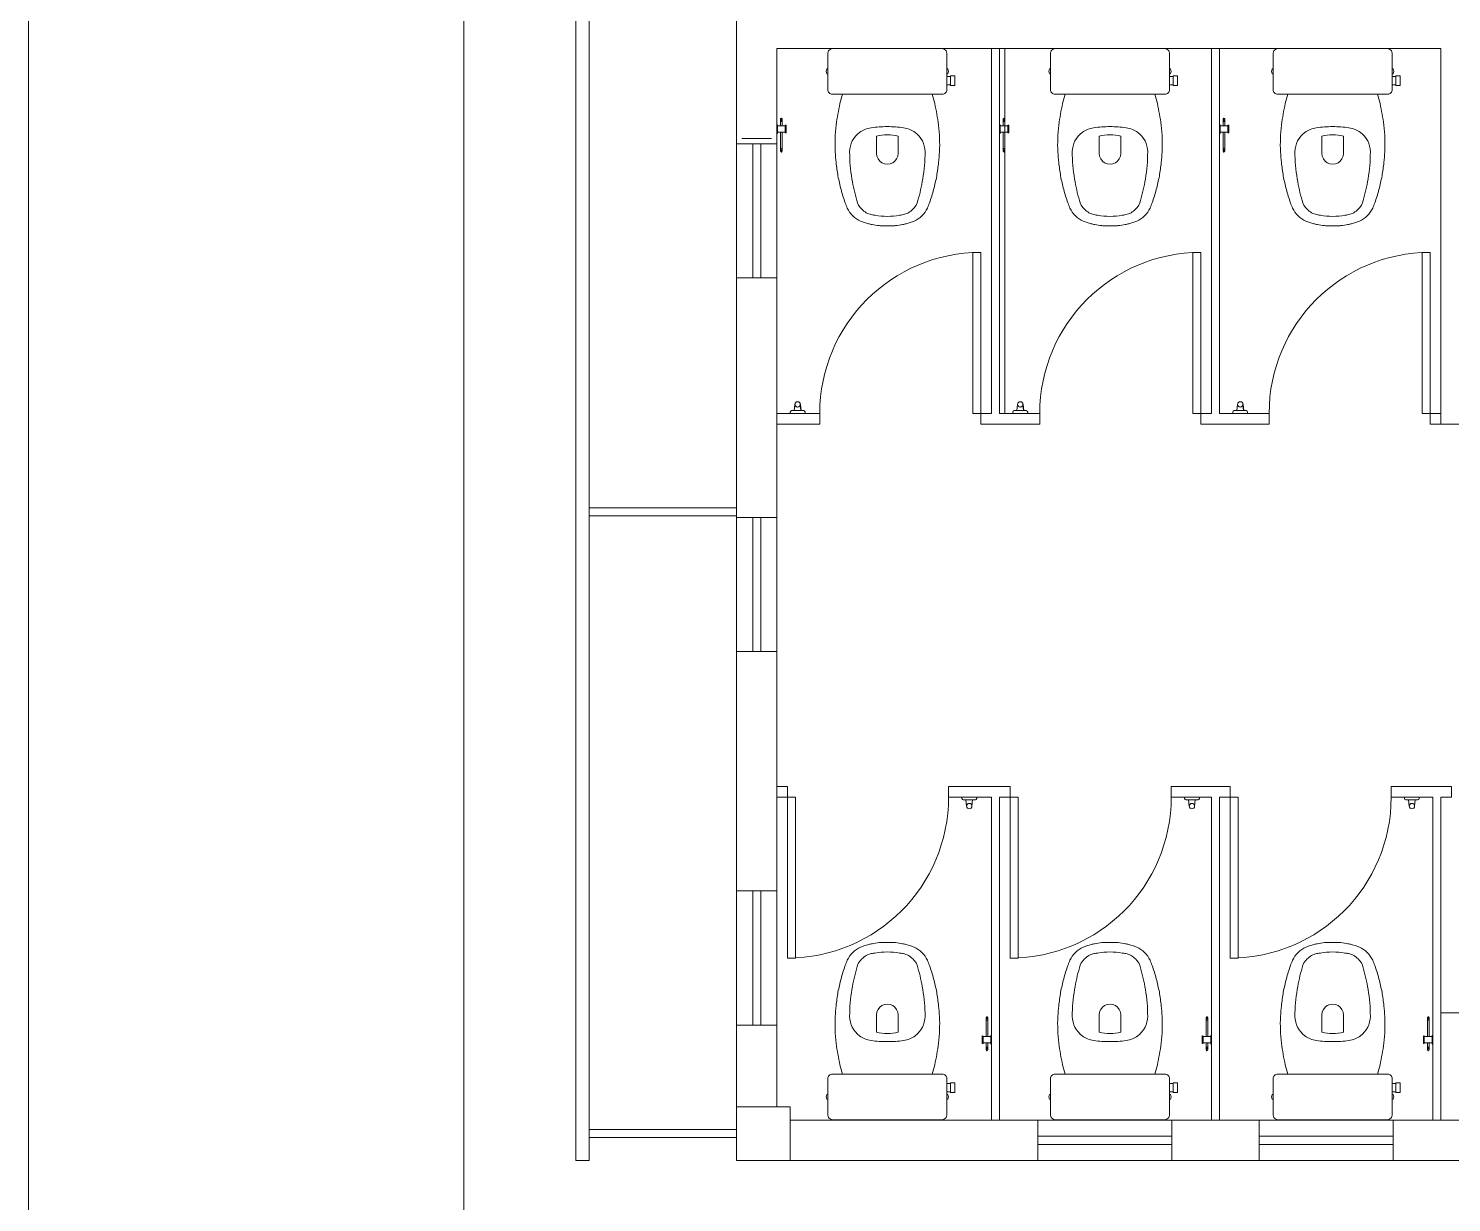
# Model space of a CAD drawing. Header units: millimetres. Extents: x 867 to 1330, y 209 to 507.
# Drawn here: x 1180.17 to 1185.48, y 437.62 to 441.99 of the extents above; entities that cross this region are included whole.
import ezdxf

# ---------------------------------------------------------------- set-up
doc = ezdxf.new("R2010")
doc.units = ezdxf.units.MM
doc.header["$LTSCALE"] = 5
doc.linetypes.add('HIDDEN2', pattern=[4.7625, 3.175, -1.5875])
doc.layers.add('I-ARQ', color=8, linetype='Continuous', lineweight=0)

msp = doc.modelspace()

# ---------------------------------------------------------------- linework, layer by layer
at = {"layer": 'I-ARQ'}
for p, q in [((1180.1709, 435.4297), (1180.1709, 459.2297)), ((1181.7941, 458.7175), (1181.7941, 435.9775)), ((1182.2107, 456.9225), (1182.2107, 437.7725)), ((1182.2107, 456.9225), (1182.2107, 437.7725)), ((1182.2107, 456.9225), (1182.2107, 437.7725)), ((1182.2607, 456.9225), (1182.2607, 437.7725)), ((1182.2607, 456.9225), (1182.2607, 437.7725)), ((1182.2607, 456.9225), (1182.2607, 437.7725)), ((1182.8107, 447.2475), (1182.8107, 437.9725)), ((1182.9607, 441.9181), (1182.9607, 437.9725)), ((1185.4357, 441.9181), (1182.9607, 441.9181)), ((1183.1505, 441.7649), (1183.1505, 441.8973)), ((1183.1713, 441.9181), (1183.5737, 441.9181)), ((1183.5945, 441.8973), (1183.5945, 441.7649)), ((1183.7607, 440.5581), (1183.7607, 441.9181)), ((1183.7907, 440.5581), (1183.7907, 441.9181)), ((1183.8107, 441.9181), (1183.8107, 440.5581)), ((1183.9805, 441.7649), (1183.9805, 441.8973)), ((1184.0013, 441.9181), (1184.4037, 441.9181)), ((1184.4245, 441.8973), (1184.4245, 441.7649)), ((1184.5807, 441.9181), (1184.5807, 440.5581)), ((1184.6107, 441.9181), (1184.6107, 440.5581)), ((1184.8105, 441.7649), (1184.8105, 441.8973)), ((1184.8313, 441.9181), (1185.2337, 441.9181)), ((1185.2545, 441.8973), (1185.2545, 441.7649)), ((1185.4357, 441.9181), (1185.4357, 440.5581)), ((1183.5775, 441.7481), (1183.1675, 441.7481)), ((1184.4075, 441.7481), (1183.9975, 441.7481)), ((1185.2375, 441.7481), (1184.8275, 441.7481)), ((1182.9627, 441.6032), (1182.9627, 441.6331)), ((1182.9921, 441.6297), (1182.9627, 441.6297)), ((1182.9744, 441.6559), (1182.9744, 441.6297)), ((1182.9744, 441.652), (1182.9804, 441.652)), ((1182.9744, 441.6499), (1182.9804, 441.6499)), ((1182.9744, 441.6459), (1182.9804, 441.6459)), ((1182.9804, 441.6559), (1182.9804, 441.6297)), ((1182.9921, 441.6052), (1182.9921, 441.6311)), ((1182.9957, 441.6052), (1182.9957, 441.6311)), ((1183.7927, 441.6032), (1183.7927, 441.6331)), ((1183.8221, 441.6297), (1183.7927, 441.6297)), ((1183.8044, 441.6559), (1183.8044, 441.6297)), ((1183.8044, 441.652), (1183.8104, 441.652)), ((1183.8044, 441.6499), (1183.8104, 441.6499)), ((1183.8044, 441.6459), (1183.8104, 441.6459)), ((1183.8104, 441.6559), (1183.8104, 441.6297)), ((1183.8221, 441.6052), (1183.8221, 441.6311)), ((1183.8257, 441.6052), (1183.8257, 441.6311)), ((1184.6127, 441.6032), (1184.6127, 441.6331)), ((1184.6421, 441.6297), (1184.6127, 441.6297)), ((1184.6244, 441.6559), (1184.6244, 441.6297)), ((1184.6244, 441.652), (1184.6304, 441.652)), ((1184.6244, 441.6499), (1184.6304, 441.6499)), ((1184.6244, 441.6459), (1184.6304, 441.6459)), ((1184.6304, 441.6559), (1184.6304, 441.6297)), ((1184.6421, 441.6052), (1184.6421, 441.6311)), ((1184.6457, 441.6052), (1184.6457, 441.6311)), ((1182.8307, 441.5831), (1182.9407, 441.5831)), ((1182.9921, 441.6066), (1182.9627, 441.6066)), ((1182.9744, 441.6066), (1182.9744, 441.5351)), ((1182.9804, 441.6066), (1182.9804, 441.5351)), ((1183.8221, 441.6066), (1183.7927, 441.6066)), ((1183.8044, 441.6066), (1183.8044, 441.5351)), ((1183.8104, 441.6066), (1183.8104, 441.5351)), ((1184.6421, 441.6066), (1184.6127, 441.6066)), ((1184.6244, 441.6066), (1184.6244, 441.5351)), ((1184.6304, 441.6066), (1184.6304, 441.5351)), ((1182.9744, 441.5451), (1182.9804, 441.5451)), ((1182.9744, 441.5401), (1182.9804, 441.5401)), ((1182.9744, 441.5368), (1182.9804, 441.5368)), ((1182.9745, 441.5343), (1182.9803, 441.5343)), ((1183.8044, 441.5451), (1183.8104, 441.5451)), ((1183.8044, 441.5401), (1183.8104, 441.5401)), ((1183.8044, 441.5368), (1183.8104, 441.5368)), ((1183.8045, 441.5343), (1183.8103, 441.5343)), ((1184.6244, 441.5451), (1184.6304, 441.5451)), ((1184.6244, 441.5401), (1184.6304, 441.5401)), ((1184.6244, 441.5368), (1184.6304, 441.5368)), ((1184.6245, 441.5343), (1184.6303, 441.5343)), ((1183.6907, 441.1581), (1183.6907, 440.5581)), ((1183.7207, 440.5581), (1183.7207, 441.1581)), ((1184.5107, 441.1581), (1184.5107, 440.5581)), ((1184.5407, 440.5581), (1184.5407, 441.1581)), ((1185.3657, 441.1581), (1185.3657, 440.5581)), ((1185.3957, 440.5581), (1185.3957, 441.1581)), ((1183.0107, 440.5581), (1183.0107, 440.5631)), ((1183.0107, 440.5581), (1183.0107, 440.5631)), ((1183.0606, 440.5681), (1183.0157, 440.5681)), ((1183.0157, 440.5681), (1183.0606, 440.5681)), ((1183.0255, 440.5681), (1183.028, 440.5916)), ((1183.0258, 440.5681), (1183.0283, 440.5916)), ((1183.0505, 440.5681), (1183.048, 440.5916)), ((1183.0509, 440.5681), (1183.0483, 440.5916)), ((1183.0656, 440.5581), (1183.0656, 440.5631)), ((1183.0656, 440.5581), (1183.0656, 440.5631)), ((1183.8407, 440.5581), (1183.8407, 440.5631)), ((1183.8407, 440.5581), (1183.8407, 440.5631)), ((1183.8906, 440.5681), (1183.8457, 440.5681)), ((1183.8457, 440.5681), (1183.8906, 440.5681)), ((1183.8555, 440.5681), (1183.858, 440.5916)), ((1183.8558, 440.5681), (1183.8583, 440.5916)), ((1183.8805, 440.5681), (1183.878, 440.5916)), ((1183.8809, 440.5681), (1183.8783, 440.5916)), ((1183.8956, 440.5581), (1183.8956, 440.5631)), ((1183.8956, 440.5581), (1183.8956, 440.5631)), ((1184.6607, 440.5581), (1184.6607, 440.5631)), ((1184.6607, 440.5581), (1184.6607, 440.5631)), ((1184.7106, 440.5681), (1184.6657, 440.5681)), ((1184.6657, 440.5681), (1184.7106, 440.5681)), ((1184.6755, 440.5681), (1184.678, 440.5916)), ((1184.6758, 440.5681), (1184.6783, 440.5916)), ((1184.7005, 440.5681), (1184.698, 440.5916)), ((1184.7009, 440.5681), (1184.6983, 440.5916)), ((1184.7156, 440.5581), (1184.7156, 440.5631)), ((1184.7156, 440.5581), (1184.7156, 440.5631)), ((1185.4357, 440.5681), (1185.4357, 440.5581)), ((1183.1207, 440.5581), (1182.9607, 440.5581)), ((1182.9607, 440.5181), (1183.1207, 440.5181)), ((1183.0656, 440.5581), (1183.0107, 440.5581)), ((1183.0107, 440.5581), (1183.0656, 440.5581)), ((1183.1207, 440.5581), (1183.1207, 440.5181)), ((1183.6907, 440.5581), (1183.7207, 440.5581)), ((1183.7207, 440.5581), (1183.7207, 440.5181)), ((1183.7207, 440.5581), (1183.7607, 440.5581)), ((1183.7207, 440.5181), (1183.7607, 440.5181)), ((1183.7607, 440.5181), (1183.7907, 440.5181)), ((1183.7807, 440.5181), (1183.9407, 440.5181)), ((1183.9407, 440.5581), (1183.7907, 440.5581)), ((1183.8956, 440.5581), (1183.8407, 440.5581)), ((1183.8407, 440.5581), (1183.8956, 440.5581)), ((1183.9407, 440.5581), (1183.9407, 440.5181)), ((1184.5107, 440.5581), (1184.5407, 440.5581)), ((1184.5407, 440.5581), (1184.5407, 440.5181)), ((1184.5407, 440.5581), (1184.5807, 440.5581)), ((1184.5407, 440.5181), (1184.5807, 440.5181)), ((1184.5807, 440.5181), (1184.6107, 440.5181)), ((1184.5807, 440.5181), (1184.6107, 440.5181)), ((1184.6057, 440.5181), (1184.7957, 440.5181)), ((1184.7957, 440.5581), (1184.6107, 440.5581)), ((1184.7156, 440.5581), (1184.6607, 440.5581)), ((1184.6607, 440.5581), (1184.7156, 440.5581)), ((1184.7957, 440.5581), (1184.7957, 440.5181)), ((1185.3657, 440.5581), (1185.3957, 440.5581)), ((1185.3957, 440.5581), (1185.3957, 440.5181)), ((1185.3957, 440.5581), (1185.4357, 440.5581)), ((1185.3957, 440.5181), (1185.4057, 440.5181)), ((1185.4057, 440.5181), (1185.4357, 440.5181)), ((1185.4057, 440.5181), (1185.4357, 440.5181)), ((1185.4307, 440.5181), (1185.4357, 440.5181)), ((1185.431, 440.5181), (1185.461, 440.5181)), ((1185.4357, 440.5581), (1185.4357, 440.5581)), ((1185.4357, 440.5581), (1185.4357, 440.5181)), ((1189.1307, 440.5181), (1185.4357, 440.5181)), ((1182.8107, 440.2063), (1182.2607, 440.2063)), ((1182.8107, 440.2063), (1182.2607, 440.2063)), ((1182.8107, 440.2063), (1182.2607, 440.2063)), ((1182.8107, 440.1763), (1182.2607, 440.1763)), ((1182.8107, 440.1763), (1182.2607, 440.1763)), ((1182.8107, 440.1763), (1182.2607, 440.1763)), ((1183.0007, 439.1671), (1182.9607, 439.1671)), ((1183.0007, 439.1271), (1183.0007, 439.1671)), ((1183.8307, 439.1671), (1183.6007, 439.1671)), ((1183.6007, 439.1271), (1183.6007, 439.1671)), ((1183.7907, 439.1671), (1183.7607, 439.1671)), ((1183.8307, 439.1271), (1183.8307, 439.1671)), ((1184.6507, 439.1671), (1184.4307, 439.1671)), ((1184.4307, 439.1271), (1184.4307, 439.1671)), ((1184.6507, 439.1271), (1184.6507, 439.1671)), ((1185.4107, 439.1671), (1185.2507, 439.1671)), ((1185.2507, 439.1271), (1185.2507, 439.1671)), ((1185.4757, 439.1671), (1185.2557, 439.1671)), ((1185.4757, 439.1271), (1185.4757, 439.1671)), ((1183.0007, 439.1271), (1182.9607, 439.1271)), ((1183.0007, 439.1271), (1183.0007, 438.5271)), ((1183.0307, 438.5271), (1183.0307, 439.1271)), ((1183.6007, 439.1271), (1183.7607, 439.1271)), ((1183.6507, 439.1271), (1183.6507, 439.1221)), ((1183.7056, 439.1271), (1183.6507, 439.1271)), ((1183.7006, 439.1171), (1183.6557, 439.1171)), ((1183.6655, 439.1171), (1183.668, 439.0936)), ((1183.6905, 439.1171), (1183.688, 439.0936)), ((1183.7056, 439.1271), (1183.7056, 439.1221)), ((1183.7607, 439.1271), (1183.7607, 437.9244)), ((1183.7907, 439.1271), (1183.7907, 437.9225)), ((1183.8307, 439.1271), (1183.7907, 439.1271)), ((1183.8607, 439.1271), (1183.8307, 439.1271)), ((1183.8307, 439.1271), (1183.8307, 438.5271)), ((1183.8607, 438.5271), (1183.8607, 439.1271)), ((1184.4307, 439.1271), (1184.5807, 439.1271)), ((1184.4807, 439.1271), (1184.4807, 439.1221)), ((1184.5356, 439.1271), (1184.4807, 439.1271)), ((1184.5306, 439.1171), (1184.4857, 439.1171)), ((1184.4955, 439.1171), (1184.498, 439.0936)), ((1184.5205, 439.1171), (1184.518, 439.0936)), ((1184.5356, 439.1271), (1184.5356, 439.1221)), ((1184.5807, 437.9225), (1184.5807, 439.1271)), ((1184.6107, 437.9225), (1184.6107, 439.1271)), ((1184.6507, 439.1271), (1184.6107, 439.1271)), ((1184.6807, 439.1271), (1184.6507, 439.1271)), ((1184.6507, 439.1271), (1184.6507, 438.5271)), ((1184.6807, 438.5271), (1184.6807, 439.1271)), ((1185.2507, 439.1271), (1185.4057, 439.1271)), ((1185.3007, 439.1271), (1185.3007, 439.1221)), ((1185.3556, 439.1271), (1185.3007, 439.1271)), ((1185.3506, 439.1171), (1185.3057, 439.1171)), ((1185.3155, 439.1171), (1185.318, 439.0936)), ((1185.3405, 439.1171), (1185.338, 439.0936)), ((1185.3556, 439.1271), (1185.3556, 439.1221)), ((1185.4057, 437.9225), (1185.4057, 439.1271)), ((1185.4357, 437.9225), (1185.4357, 439.1271)), ((1185.4757, 439.1271), (1185.4357, 439.1271)), ((1183.8307, 438.5271), (1183.8607, 438.5271)), ((1184.6507, 438.5271), (1184.6807, 438.5271)), ((1183.7409, 438.2341), (1183.7409, 438.3055)), ((1183.7469, 438.3039), (1183.7409, 438.3039)), ((1183.7469, 438.3006), (1183.7409, 438.3006)), ((1183.7469, 438.2955), (1183.7409, 438.2955)), ((1183.7468, 438.3064), (1183.741, 438.3064)), ((1183.7469, 438.2341), (1183.7469, 438.3055)), ((1184.5609, 438.2341), (1184.5609, 438.3055)), ((1184.5669, 438.3039), (1184.5609, 438.3039)), ((1184.5669, 438.3006), (1184.5609, 438.3006)), ((1184.5669, 438.2955), (1184.5609, 438.2955)), ((1184.5668, 438.3064), (1184.561, 438.3064)), ((1184.5669, 438.2341), (1184.5669, 438.3055)), ((1185.3859, 438.2341), (1185.3859, 438.3055)), ((1185.3919, 438.3039), (1185.3859, 438.3039)), ((1185.3919, 438.3006), (1185.3859, 438.3006)), ((1185.3919, 438.2955), (1185.3859, 438.2955)), ((1185.3918, 438.3064), (1185.386, 438.3064)), ((1185.3919, 438.2341), (1185.3919, 438.3055)), ((1183.7257, 438.2355), (1183.7257, 438.2096)), ((1183.7292, 438.2355), (1183.7292, 438.2096)), ((1183.7292, 438.2341), (1183.7586, 438.2341)), ((1183.7586, 438.2375), (1183.7586, 438.2076)), ((1184.5457, 438.2355), (1184.5457, 438.2096)), ((1184.5492, 438.2355), (1184.5492, 438.2096)), ((1184.5492, 438.2341), (1184.5786, 438.2341)), ((1184.5786, 438.2375), (1184.5786, 438.2076)), ((1185.3707, 438.2355), (1185.3707, 438.2096)), ((1185.3742, 438.2355), (1185.3742, 438.2096)), ((1185.3742, 438.2341), (1185.4036, 438.2341)), ((1185.4036, 438.2375), (1185.4036, 438.2076)), ((1183.7292, 438.211), (1183.7586, 438.211)), ((1183.7409, 438.1848), (1183.7409, 438.211)), ((1183.7469, 438.1948), (1183.7409, 438.1948)), ((1183.7469, 438.1908), (1183.7409, 438.1908)), ((1183.7469, 438.1887), (1183.7409, 438.1887)), ((1183.7469, 438.1848), (1183.7469, 438.211)), ((1184.5492, 438.211), (1184.5786, 438.211)), ((1184.5609, 438.1848), (1184.5609, 438.211)), ((1184.5669, 438.1948), (1184.5609, 438.1948)), ((1184.5669, 438.1908), (1184.5609, 438.1908)), ((1184.5669, 438.1887), (1184.5609, 438.1887)), ((1184.5669, 438.1848), (1184.5669, 438.211)), ((1185.3742, 438.211), (1185.4036, 438.211)), ((1185.3859, 438.1848), (1185.3859, 438.211)), ((1185.3919, 438.1948), (1185.3859, 438.1948)), ((1185.3919, 438.1908), (1185.3859, 438.1908)), ((1185.3919, 438.1887), (1185.3859, 438.1887)), ((1185.3919, 438.1848), (1185.3919, 438.211)), ((1183.1505, 438.0776), (1183.1505, 437.9452)), ((1183.5775, 438.0944), (1183.1675, 438.0944)), ((1183.5945, 437.9452), (1183.5945, 438.0776)), ((1183.9805, 438.0776), (1183.9805, 437.9452)), ((1184.4075, 438.0944), (1183.9975, 438.0944)), ((1184.4245, 437.9452), (1184.4245, 438.0776)), ((1184.8105, 438.0776), (1184.8105, 437.9452)), ((1185.2375, 438.0944), (1184.8275, 438.0944)), ((1185.2545, 437.9452), (1185.2545, 438.0776)), ((1182.8107, 437.7725), (1182.8107, 437.9725)), ((1182.8107, 437.9725), (1183.0107, 437.9725)), ((1182.8107, 437.7725), (1182.8107, 437.9725)), ((1182.8107, 437.9725), (1183.0107, 437.9725)), ((1182.8107, 437.7725), (1182.8107, 437.9725)), ((1182.8107, 437.9725), (1183.0107, 437.9725)), ((1183.0107, 437.9725), (1183.0107, 437.7725)), ((1183.0107, 437.9725), (1183.0107, 437.7725)), ((1183.0107, 437.9725), (1183.0107, 437.7725)), ((1188.9557, 437.9225), (1183.0107, 437.9225)), ((1183.1713, 437.9244), (1183.5737, 437.9244)), ((1184.0013, 437.9244), (1184.4037, 437.9244)), ((1184.8313, 437.9244), (1185.2337, 437.9244)), ((1182.8107, 437.8875), (1182.2607, 437.8875)), ((1182.8107, 437.8875), (1182.2607, 437.8875)), ((1182.8107, 437.8875), (1182.2607, 437.8875)), ((1182.8107, 437.8575), (1182.2607, 437.8575)), ((1182.8107, 437.8575), (1182.2607, 437.8575)), ((1182.8107, 437.8575), (1182.2607, 437.8575)), ((1182.2607, 437.7725), (1182.2107, 437.7725)), ((1182.2607, 437.7725), (1182.2107, 437.7725)), ((1182.2607, 437.7725), (1182.2107, 437.7725)), ((1182.2607, 437.7725), (1182.2107, 437.7725)), ((1183.0107, 437.7725), (1182.8107, 437.7725)), ((1183.0107, 437.7725), (1182.8107, 437.7725)), ((1183.0107, 437.7725), (1182.8107, 437.7725)), ((1188.9557, 437.7725), (1183.0107, 437.7725))]:
    msp.add_line(p, q, dxfattribs=at)
at = {"layer": 'I-ARQ', "linetype": 'ByBlock'}
for p, q in [((1183.6245, 441.8161), (1183.6085, 441.8161)), ((1183.6085, 441.7801), (1183.6085, 441.8161)), ((1183.6245, 441.8161), (1183.6245, 441.7801)), ((1184.4545, 441.8161), (1184.4385, 441.8161)), ((1184.4385, 441.7801), (1184.4385, 441.8161)), ((1184.4545, 441.8161), (1184.4545, 441.7801)), ((1185.2845, 441.8161), (1185.2685, 441.8161)), ((1185.2685, 441.7801), (1185.2685, 441.8161)), ((1185.2845, 441.8161), (1185.2845, 441.7801)), ((1183.6245, 441.7801), (1183.6085, 441.7801)), ((1184.4545, 441.7801), (1184.4385, 441.7801)), ((1185.2845, 441.7801), (1185.2685, 441.7801)), ((1183.6085, 438.0624), (1183.6085, 438.0264)), ((1183.6245, 438.0624), (1183.6085, 438.0624)), ((1183.6245, 438.0264), (1183.6085, 438.0264)), ((1183.6245, 438.0264), (1183.6245, 438.0624)), ((1184.4385, 438.0624), (1184.4385, 438.0264)), ((1184.4545, 438.0624), (1184.4385, 438.0624)), ((1184.4545, 438.0264), (1184.4385, 438.0264)), ((1184.4545, 438.0264), (1184.4545, 438.0624)), ((1185.2685, 438.0624), (1185.2685, 438.0264)), ((1185.2845, 438.0624), (1185.2685, 438.0624)), ((1185.2845, 438.0264), (1185.2685, 438.0264)), ((1185.2845, 438.0264), (1185.2845, 438.0624))]:
    msp.add_line(p, q, dxfattribs=at)
at = {"layer": 'I-ARQ', "linetype": 'HIDDEN2'}
for p, q in [((1182.8107, 441.5631), (1182.9607, 441.5631)), ((1182.8707, 441.0631), (1182.8707, 441.5631)), ((1182.9007, 441.5631), (1182.9007, 441.0631)), ((1182.9607, 441.0631), (1182.8107, 441.0631)), ((1182.8107, 440.1703), (1182.9607, 440.1703)), ((1182.8707, 439.6703), (1182.8707, 440.1703)), ((1182.9007, 440.1703), (1182.9007, 439.6703)), ((1182.9607, 439.6703), (1182.8107, 439.6703)), ((1183.0307, 439.1271), (1183.0007, 439.1271)), ((1182.8107, 438.7775), (1182.9607, 438.7775)), ((1182.8707, 438.2775), (1182.8707, 438.7775)), ((1182.9007, 438.7775), (1182.9007, 438.2775)), ((1183.0007, 438.5271), (1183.0307, 438.5271)), ((1183.0007, 438.5271), (1183.0307, 438.5271)), ((1183.0007, 438.5271), (1183.0307, 438.5271)), ((1187.0557, 438.3225), (1185.4357, 438.3225)), ((1182.9607, 438.2775), (1182.8107, 438.2775)), ((1183.9332, 437.7725), (1183.9332, 437.9225)), ((1184.4332, 437.9225), (1184.4332, 437.7725)), ((1184.7582, 437.7725), (1184.7582, 437.9225)), ((1185.2582, 437.9225), (1185.2582, 437.7725)), ((1183.9332, 437.8625), (1184.4332, 437.8625)), ((1184.7582, 437.8625), (1185.2582, 437.8625)), ((1184.4332, 437.8325), (1183.9332, 437.8325)), ((1185.2582, 437.8325), (1184.7582, 437.8325))]:
    msp.add_line(p, q, dxfattribs=at)
at = {"layer": 'I-ARQ', "linetype": 'ByBlock'}
for points in [[(1183.1505, 441.8421), (1183.1505, 441.8241), (1183.1476, 441.8241, -0.197763), (1183.1474, 441.8242, -0.161404), (1183.1445, 441.8332, -0.158802), (1183.1474, 441.842, -0.197763), (1183.1476, 441.8421)], [(1183.5974, 441.8421, -0.197763), (1183.5976, 441.842, -0.15883), (1183.6005, 441.8332, -0.161377), (1183.5976, 441.8242, -0.197763), (1183.5974, 441.8241), (1183.5945, 441.8241), (1183.5945, 441.8421)], [(1183.9805, 441.8421), (1183.9805, 441.8241), (1183.9776, 441.8241, -0.197763), (1183.9774, 441.8242, -0.161404), (1183.9745, 441.8332, -0.158802), (1183.9774, 441.842, -0.197763), (1183.9776, 441.8421)], [(1184.4274, 441.8421, -0.197763), (1184.4276, 441.842, -0.15883), (1184.4305, 441.8332, -0.161377), (1184.4276, 441.8242, -0.197763), (1184.4274, 441.8241), (1184.4245, 441.8241), (1184.4245, 441.8421)], [(1184.8105, 441.8421), (1184.8105, 441.8241), (1184.8076, 441.8241, -0.197763), (1184.8074, 441.8242, -0.161404), (1184.8045, 441.8332, -0.158802), (1184.8074, 441.842, -0.197763), (1184.8076, 441.8421)], [(1185.2574, 441.8421, -0.197763), (1185.2576, 441.842, -0.15883), (1185.2605, 441.8332, -0.161377), (1185.2576, 441.8242, -0.197763), (1185.2574, 441.8241), (1185.2545, 441.8241), (1185.2545, 441.8421)], [(1183.1505, 438.0004), (1183.1505, 438.0184), (1183.1476, 438.0184, 0.197763), (1183.1474, 438.0183, 0.161404), (1183.1445, 438.0093, 0.158802), (1183.1474, 438.0005, 0.197763), (1183.1476, 438.0004)], [(1183.5974, 438.0004, 0.197763), (1183.5976, 438.0005, 0.15883), (1183.6005, 438.0093, 0.161377), (1183.5976, 438.0183, 0.197763), (1183.5974, 438.0184), (1183.5945, 438.0184), (1183.5945, 438.0004)], [(1183.9805, 438.0004), (1183.9805, 438.0184), (1183.9776, 438.0184, 0.197763), (1183.9774, 438.0183, 0.161404), (1183.9745, 438.0093, 0.158802), (1183.9774, 438.0005, 0.197763), (1183.9776, 438.0004)], [(1184.4274, 438.0004, 0.197763), (1184.4276, 438.0005, 0.15883), (1184.4305, 438.0093, 0.161377), (1184.4276, 438.0183, 0.197763), (1184.4274, 438.0184), (1184.4245, 438.0184), (1184.4245, 438.0004)], [(1184.8105, 438.0004), (1184.8105, 438.0184), (1184.8076, 438.0184, 0.197763), (1184.8074, 438.0183, 0.161404), (1184.8045, 438.0093, 0.158802), (1184.8074, 438.0005, 0.197763), (1184.8076, 438.0004)], [(1185.2574, 438.0004, 0.197763), (1185.2576, 438.0005, 0.15883), (1185.2605, 438.0093, 0.161377), (1185.2576, 438.0183, 0.197763), (1185.2574, 438.0184), (1185.2545, 438.0184), (1185.2545, 438.0004)]]:
    msp.add_lwpolyline(points, format="xyb", close=True, dxfattribs=at)
for points in [[(1183.6085, 441.8136), (1183.6085, 441.7826), (1183.5945, 441.7826), (1183.5945, 441.8136)], [(1184.4385, 441.8136), (1184.4385, 441.7826), (1184.4245, 441.7826), (1184.4245, 441.8136)], [(1185.2685, 441.8136), (1185.2685, 441.7826), (1185.2545, 441.7826), (1185.2545, 441.8136)], [(1183.6085, 438.0289), (1183.6085, 438.0599), (1183.5945, 438.0599), (1183.5945, 438.0289)], [(1184.4385, 438.0289), (1184.4385, 438.0599), (1184.4245, 438.0599), (1184.4245, 438.0289)], [(1185.2685, 438.0289), (1185.2685, 438.0599), (1185.2545, 438.0599), (1185.2545, 438.0289)]]:
    msp.add_lwpolyline(points, close=True, dxfattribs=at)
at = {"layer": 'I-ARQ'}
for points in [[(1183.5395, 441.7481, 0.003882), (1183.549, 441.7131, -0.024258), (1183.563, 441.6331, -0.02486), (1183.567, 441.5831, -0.033324), (1183.5665, 441.5331, -0.02486), (1183.5635, 441.4931, -0.012268), (1183.5565, 441.4431, -0.015806), (1183.545, 441.3931, -0.026699), (1183.5295, 441.3431, -0.021919), (1183.522, 441.3231, -0.174675), (1183.4725, 441.2746, -0.045452), (1183.4425, 441.2651, -0.022856), (1183.4296, 441.262, -0.041289), (1183.4029, 441.258, -0.039166), (1183.3972, 441.2575, -0.012899), (1183.3953, 441.2576, -0.04333), (1183.3725, 441.2571, -0.04333), (1183.3497, 441.2576, -0.052091), (1183.3421, 441.258, -0.041289), (1183.3154, 441.262, -0.022856), (1183.3025, 441.2651, -0.045452), (1183.2725, 441.2746, -0.174675), (1183.223, 441.3231, -0.021919), (1183.2155, 441.3431, -0.026699), (1183.2, 441.3931, -0.015806), (1183.1885, 441.4431, -0.012268), (1183.1815, 441.4931, -0.02486), (1183.1785, 441.5331, -0.033324), (1183.178, 441.5831, -0.02486), (1183.182, 441.6331, -0.024258), (1183.196, 441.7131, 0.003882), (1183.2055, 441.7481)], [(1184.3695, 441.7481, 0.003882), (1184.379, 441.7131, -0.024258), (1184.393, 441.6331, -0.02486), (1184.397, 441.5831, -0.033324), (1184.3965, 441.5331, -0.02486), (1184.3935, 441.4931, -0.012268), (1184.3865, 441.4431, -0.015806), (1184.375, 441.3931, -0.026699), (1184.3595, 441.3431, -0.021919), (1184.352, 441.3231, -0.174675), (1184.3025, 441.2746, -0.045452), (1184.2725, 441.2651, -0.022856), (1184.2596, 441.262, -0.041289), (1184.2329, 441.258, -0.039166), (1184.2272, 441.2575, -0.012899), (1184.2253, 441.2576, -0.04333), (1184.2025, 441.2571, -0.04333), (1184.1797, 441.2576, -0.052091), (1184.1721, 441.258, -0.041289), (1184.1454, 441.262, -0.022856), (1184.1325, 441.2651, -0.045452), (1184.1025, 441.2746, -0.174675), (1184.053, 441.3231, -0.021919), (1184.0455, 441.3431, -0.026699), (1184.03, 441.3931, -0.015806), (1184.0185, 441.4431, -0.012268), (1184.0115, 441.4931, -0.02486), (1184.0085, 441.5331, -0.033324), (1184.008, 441.5831, -0.02486), (1184.012, 441.6331, -0.024258), (1184.026, 441.7131, 0.003882), (1184.0355, 441.7481)], [(1185.1995, 441.7481, 0.003882), (1185.209, 441.7131, -0.024258), (1185.223, 441.6331, -0.02486), (1185.227, 441.5831, -0.033324), (1185.2265, 441.5331, -0.02486), (1185.2235, 441.4931, -0.012268), (1185.2165, 441.4431, -0.015806), (1185.205, 441.3931, -0.026699), (1185.1895, 441.3431, -0.021919), (1185.182, 441.3231, -0.174675), (1185.1325, 441.2746, -0.045452), (1185.1025, 441.2651, -0.022856), (1185.0896, 441.262, -0.041289), (1185.0629, 441.258, -0.039166), (1185.0572, 441.2575, -0.012899), (1185.0553, 441.2576, -0.04333), (1185.0325, 441.2571, -0.04333), (1185.0097, 441.2576, -0.052091), (1185.0021, 441.258, -0.041289), (1184.9754, 441.262, -0.022856), (1184.9625, 441.2651, -0.045452), (1184.9325, 441.2746, -0.174675), (1184.883, 441.3231, -0.021919), (1184.8755, 441.3431, -0.026699), (1184.86, 441.3931, -0.015806), (1184.8485, 441.4431, -0.012268), (1184.8415, 441.4931, -0.02486), (1184.8385, 441.5331, -0.033324), (1184.838, 441.5831, -0.02486), (1184.842, 441.6331, -0.024258), (1184.856, 441.7131, 0.003882), (1184.8655, 441.7481)], [(1183.2689, 441.6055, 0.234638), (1183.232, 441.5332, 0.044666), (1183.2406, 441.4321, 0.031515), (1183.2587, 441.3517, 0.151063), (1183.2773, 441.3189, 0.148094), (1183.3137, 441.2989, 0.031073), (1183.3273, 441.2967, 0.035055), (1183.3725, 441.2926, 0.035055), (1183.4176, 441.2967, 0.031073), (1183.4313, 441.2989, 0.148094), (1183.4677, 441.3189, 0.151063), (1183.4863, 441.3517, 0.031515), (1183.5044, 441.4321, 0.044666), (1183.513, 441.5332, 0.234638), (1183.4761, 441.6055, 0.129345), (1183.4333, 441.6226, 0.041331), (1183.3725, 441.6271, 0.041331), (1183.3116, 441.6226, 0.129345)], [(1184.0989, 441.6055, 0.234638), (1184.062, 441.5332, 0.044666), (1184.0706, 441.4321, 0.031515), (1184.0887, 441.3517, 0.151063), (1184.1073, 441.3189, 0.148094), (1184.1437, 441.2989, 0.031073), (1184.1573, 441.2967, 0.035055), (1184.2025, 441.2926, 0.035055), (1184.2476, 441.2967, 0.031073), (1184.2613, 441.2989, 0.148094), (1184.2977, 441.3189, 0.151063), (1184.3163, 441.3517, 0.031515), (1184.3344, 441.4321, 0.044666), (1184.343, 441.5332, 0.234638), (1184.3061, 441.6055, 0.129345), (1184.2633, 441.6226, 0.041331), (1184.2025, 441.6271, 0.041331), (1184.1416, 441.6226, 0.129345)], [(1184.9289, 441.6055, 0.234638), (1184.892, 441.5332, 0.044666), (1184.9006, 441.4321, 0.031515), (1184.9187, 441.3517, 0.151063), (1184.9373, 441.3189, 0.148094), (1184.9737, 441.2989, 0.031073), (1184.9873, 441.2967, 0.035055), (1185.0325, 441.2926, 0.035055), (1185.0776, 441.2967, 0.031073), (1185.0913, 441.2989, 0.148094), (1185.1277, 441.3189, 0.151063), (1185.1463, 441.3517, 0.031515), (1185.1644, 441.4321, 0.044666), (1185.173, 441.5332, 0.234638), (1185.1361, 441.6055, 0.129345), (1185.0933, 441.6226, 0.041331), (1185.0325, 441.6271, 0.041331), (1184.9716, 441.6226, 0.129345)], [(1183.5395, 438.0944, -0.003882), (1183.549, 438.1294, 0.024258), (1183.563, 438.2094, 0.02486), (1183.567, 438.2594, 0.033324), (1183.5665, 438.3094, 0.02486), (1183.5635, 438.3494, 0.012268), (1183.5565, 438.3994, 0.015806), (1183.545, 438.4494, 0.026699), (1183.5295, 438.4994, 0.021919), (1183.522, 438.5194, 0.174675), (1183.4725, 438.5679, 0.045452), (1183.4425, 438.5774, 0.022856), (1183.4296, 438.5806, 0.041289), (1183.4029, 438.5846, 0.039166), (1183.3972, 438.585, 0.012899), (1183.3953, 438.585, 0.04333), (1183.3725, 438.5854, 0.04333), (1183.3497, 438.585, 0.052091), (1183.3421, 438.5846, 0.041289), (1183.3154, 438.5806, 0.022856), (1183.3025, 438.5774, 0.045452), (1183.2725, 438.5679, 0.174675), (1183.223, 438.5194, 0.021919), (1183.2155, 438.4994, 0.026699), (1183.2, 438.4494, 0.015806), (1183.1885, 438.3994, 0.012268), (1183.1815, 438.3494, 0.02486), (1183.1785, 438.3094, 0.033324), (1183.178, 438.2594, 0.02486), (1183.182, 438.2094, 0.024258), (1183.196, 438.1294, -0.003882), (1183.2055, 438.0944)], [(1183.2689, 438.2371, -0.234638), (1183.232, 438.3093, -0.044666), (1183.2406, 438.4104, -0.031515), (1183.2587, 438.4909, -0.151063), (1183.2773, 438.5237, -0.148094), (1183.3137, 438.5436, -0.031073), (1183.3273, 438.5458, -0.035055), (1183.3725, 438.5499, -0.035055), (1183.4176, 438.5458, -0.031073), (1183.4313, 438.5436, -0.148094), (1183.4677, 438.5237, -0.151063), (1183.4863, 438.4909, -0.031515), (1183.5044, 438.4104, -0.044666), (1183.513, 438.3093, -0.234638), (1183.4761, 438.2371, -0.129345), (1183.4333, 438.2199, -0.041331), (1183.3725, 438.2154, -0.041331), (1183.3116, 438.2199, -0.129345)], [(1184.3695, 438.0944, -0.003882), (1184.379, 438.1294, 0.024258), (1184.393, 438.2094, 0.02486), (1184.397, 438.2594, 0.033324), (1184.3965, 438.3094, 0.02486), (1184.3935, 438.3494, 0.012268), (1184.3865, 438.3994, 0.015806), (1184.375, 438.4494, 0.026699), (1184.3595, 438.4994, 0.021919), (1184.352, 438.5194, 0.174675), (1184.3025, 438.5679, 0.045452), (1184.2725, 438.5774, 0.022856), (1184.2596, 438.5806, 0.041289), (1184.2329, 438.5846, 0.039166), (1184.2272, 438.585, 0.012899), (1184.2253, 438.585, 0.04333), (1184.2025, 438.5854, 0.04333), (1184.1797, 438.585, 0.052091), (1184.1721, 438.5846, 0.041289), (1184.1454, 438.5806, 0.022856), (1184.1325, 438.5774, 0.045452), (1184.1025, 438.5679, 0.174675), (1184.053, 438.5194, 0.021919), (1184.0455, 438.4994, 0.026699), (1184.03, 438.4494, 0.015806), (1184.0185, 438.3994, 0.012268), (1184.0115, 438.3494, 0.02486), (1184.0085, 438.3094, 0.033324), (1184.008, 438.2594, 0.02486), (1184.012, 438.2094, 0.024258), (1184.026, 438.1294, -0.003882), (1184.0355, 438.0944)], [(1184.0989, 438.2371, -0.234638), (1184.062, 438.3093, -0.044666), (1184.0706, 438.4104, -0.031515), (1184.0887, 438.4909, -0.151063), (1184.1073, 438.5237, -0.148094), (1184.1437, 438.5436, -0.031073), (1184.1573, 438.5458, -0.035055), (1184.2025, 438.5499, -0.035055), (1184.2476, 438.5458, -0.031073), (1184.2613, 438.5436, -0.148094), (1184.2977, 438.5237, -0.151063), (1184.3163, 438.4909, -0.031515), (1184.3344, 438.4104, -0.044666), (1184.343, 438.3093, -0.234638), (1184.3061, 438.2371, -0.129345), (1184.2633, 438.2199, -0.041331), (1184.2025, 438.2154, -0.041331), (1184.1416, 438.2199, -0.129345)], [(1185.1995, 438.0944, -0.003882), (1185.209, 438.1294, 0.024258), (1185.223, 438.2094, 0.02486), (1185.227, 438.2594, 0.033324), (1185.2265, 438.3094, 0.02486), (1185.2235, 438.3494, 0.012268), (1185.2165, 438.3994, 0.015806), (1185.205, 438.4494, 0.026699), (1185.1895, 438.4994, 0.021919), (1185.182, 438.5194, 0.174675), (1185.1325, 438.5679, 0.045452), (1185.1025, 438.5774, 0.022856), (1185.0896, 438.5806, 0.041289), (1185.0629, 438.5846, 0.039166), (1185.0572, 438.585, 0.012899), (1185.0553, 438.585, 0.04333), (1185.0325, 438.5854, 0.04333), (1185.0097, 438.585, 0.052091), (1185.0021, 438.5846, 0.041289), (1184.9754, 438.5806, 0.022856), (1184.9625, 438.5774, 0.045452), (1184.9325, 438.5679, 0.174675), (1184.883, 438.5194, 0.021919), (1184.8755, 438.4994, 0.026699), (1184.86, 438.4494, 0.015806), (1184.8485, 438.3994, 0.012268), (1184.8415, 438.3494, 0.02486), (1184.8385, 438.3094, 0.033324), (1184.838, 438.2594, 0.02486), (1184.842, 438.2094, 0.024258), (1184.856, 438.1294, -0.003882), (1184.8655, 438.0944)], [(1184.9289, 438.2371, -0.234638), (1184.892, 438.3093, -0.044666), (1184.9006, 438.4104, -0.031515), (1184.9187, 438.4909, -0.151063), (1184.9373, 438.5237, -0.148094), (1184.9737, 438.5436, -0.031073), (1184.9873, 438.5458, -0.035055), (1185.0325, 438.5499, -0.035055), (1185.0776, 438.5458, -0.031073), (1185.0913, 438.5436, -0.148094), (1185.1277, 438.5237, -0.151063), (1185.1463, 438.4909, -0.031515), (1185.1644, 438.4104, -0.044666), (1185.173, 438.3093, -0.234638), (1185.1361, 438.2371, -0.129345), (1185.0933, 438.2199, -0.041331), (1185.0325, 438.2154, -0.041331), (1184.9716, 438.2199, -0.129345)]]:
    msp.add_lwpolyline(points, format="xyb", close=True, dxfattribs=at)
at = {"layer": 'I-ARQ', "linetype": 'ByBlock'}
for points in [[(1183.3325, 441.5921), (1183.3325, 441.527, 1.002091), (1183.4125, 441.5271), (1183.4125, 441.5921, 0.054282), (1183.3725, 441.5965, 0.054282), (1183.3325, 441.5921, -1.56536)], [(1184.1625, 441.5921), (1184.1625, 441.527, 1.002091), (1184.2425, 441.5271), (1184.2425, 441.5921, 0.054282), (1184.2025, 441.5965, 0.054282), (1184.1625, 441.5921, -1.56536)], [(1184.9925, 441.5921), (1184.9925, 441.527, 1.002091), (1185.0725, 441.5271), (1185.0725, 441.5921, 0.054282), (1185.0325, 441.5965, 0.054282), (1184.9925, 441.5921, -1.56536)], [(1183.3325, 438.2504), (1183.3325, 438.3156, -1.002091), (1183.4125, 438.3154), (1183.4125, 438.2504, -0.054282), (1183.3725, 438.246, -0.054282), (1183.3325, 438.2504, 1.56536)], [(1184.1625, 438.2504), (1184.1625, 438.3156, -1.002091), (1184.2425, 438.3154), (1184.2425, 438.2504, -0.054282), (1184.2025, 438.246, -0.054282), (1184.1625, 438.2504, 1.56536)], [(1184.9925, 438.2504), (1184.9925, 438.3156, -1.002091), (1185.0725, 438.3154), (1185.0725, 438.2504, -0.054282), (1185.0325, 438.246, -0.054282), (1184.9925, 438.2504, 1.56536)]]:
    msp.add_lwpolyline(points, format="xyb", dxfattribs=at)
at = {"layer": 'I-ARQ'}
for centre, radius in [((1182.9774, 441.6559), 0.003), ((1183.8074, 441.6559), 0.003), ((1184.6274, 441.6559), 0.003), ((1183.038, 440.5916), 0.01), ((1183.0383, 440.5916), 0.01), ((1183.868, 440.5916), 0.01), ((1183.8683, 440.5916), 0.01), ((1184.688, 440.5916), 0.01), ((1184.6883, 440.5916), 0.01), ((1183.678, 439.0936), 0.01), ((1184.508, 439.0936), 0.01), ((1185.328, 439.0936), 0.01), ((1183.7439, 438.1848), 0.003), ((1184.5639, 438.1848), 0.003), ((1185.3889, 438.1848), 0.003)]:
    msp.add_circle(centre, radius, dxfattribs=at)
for centre, radius, start, end in [((1183.1694, 441.8992), 0.019, 84.255, 185.745), ((1183.5756, 441.8992), 0.019, 354.255, 95.745), ((1183.9994, 441.8992), 0.019, 84.255, 185.745), ((1184.4056, 441.8992), 0.019, 354.255, 95.745), ((1184.8294, 441.8992), 0.019, 84.255, 185.745), ((1185.2356, 441.8992), 0.019, 354.255, 95.745), ((1183.1669, 441.7645), 0.0164, 178.7026, 272.174), ((1183.5781, 441.7645), 0.0164, 267.826, 1.2974), ((1183.9969, 441.7645), 0.0164, 178.7026, 272.174), ((1184.4081, 441.7645), 0.0164, 267.826, 1.2974), ((1184.8269, 441.7645), 0.0164, 178.7026, 272.174), ((1185.2381, 441.7645), 0.0164, 267.826, 1.2974), ((1182.9617, 441.6334), 0.00108, 342.7498, 197.2502), ((1182.9939, 441.6306), 0.00182, 13.2763, 166.7237), ((1183.7917, 441.6334), 0.00108, 342.7498, 197.2502), ((1183.8239, 441.6306), 0.00182, 13.2763, 166.7237), ((1184.6117, 441.6334), 0.00108, 342.7498, 197.2502), ((1184.6439, 441.6306), 0.00182, 13.2763, 166.7237), ((1182.9617, 441.6028), 0.00108, 162.7498, 17.2502), ((1182.9939, 441.6056), 0.00182, 193.2763, 346.7237), ((1183.7917, 441.6028), 0.00108, 162.7498, 17.2502), ((1183.8239, 441.6056), 0.00182, 193.2763, 346.7237), ((1184.6117, 441.6028), 0.00108, 162.7498, 17.2502), ((1184.6439, 441.6056), 0.00182, 193.2763, 346.7237), ((1182.9774, 441.5351), 0.003, 180, 0), ((1183.8074, 441.5351), 0.003, 180, 0), ((1184.6274, 441.5351), 0.003, 180, 0), ((1183.7207, 440.5581), 0.6, 90, 180), ((1184.5407, 440.5581), 0.6, 90, 180), ((1185.3957, 440.5581), 0.6, 90, 180), ((1183.0157, 440.5631), 0.005, 90, 180), ((1183.0157, 440.5631), 0.005, 90, 180), ((1183.0606, 440.5631), 0.005, 0, 90), ((1183.0606, 440.5631), 0.005, 360, 90), ((1183.8457, 440.5631), 0.005, 90, 180), ((1183.8457, 440.5631), 0.005, 90, 180), ((1183.8906, 440.5631), 0.005, 0, 90), ((1183.8906, 440.5631), 0.005, 360, 90), ((1184.6657, 440.5631), 0.005, 90, 180), ((1184.6657, 440.5631), 0.005, 90, 180), ((1184.7106, 440.5631), 0.005, 0, 90), ((1184.7106, 440.5631), 0.005, 360, 90), ((1183.0007, 439.1271), 0.6, 270, 0), ((1183.6557, 439.1221), 0.005, 180, 270), ((1183.7006, 439.1221), 0.005, 270, 0), ((1183.8307, 439.1271), 0.6, 270, 0), ((1184.4857, 439.1221), 0.005, 180, 270), ((1184.5306, 439.1221), 0.005, 270, 0), ((1184.6507, 439.1271), 0.6, 270, 0), ((1185.3057, 439.1221), 0.005, 180, 270), ((1185.3506, 439.1221), 0.005, 270, 0), ((1183.7439, 438.3055), 0.003, 0, 180), ((1184.5639, 438.3055), 0.003, 0, 180), ((1185.3889, 438.3055), 0.003, 0, 180), ((1183.7274, 438.235), 0.00182, 13.2763, 166.7237), ((1183.7596, 438.2378), 0.00108, 342.7498, 197.2502), ((1184.5474, 438.235), 0.00182, 13.2763, 166.7237), ((1184.5796, 438.2378), 0.00108, 342.7498, 197.2502), ((1185.3724, 438.235), 0.00182, 13.2763, 166.7237), ((1185.4046, 438.2378), 0.00108, 342.7498, 197.2502), ((1183.7274, 438.21), 0.00182, 193.2763, 346.7237), ((1183.7596, 438.2072), 0.00108, 162.7498, 17.2502), ((1184.5474, 438.21), 0.00182, 193.2763, 346.7237), ((1184.5796, 438.2072), 0.00108, 162.7498, 17.2502), ((1185.3724, 438.21), 0.00182, 193.2763, 346.7237), ((1185.4046, 438.2072), 0.00108, 162.7498, 17.2502), ((1183.1669, 438.078), 0.0164, 87.826, 181.2974), ((1183.5781, 438.078), 0.0164, 358.7026, 92.174), ((1183.9969, 438.078), 0.0164, 87.826, 181.2974), ((1184.4081, 438.078), 0.0164, 358.7026, 92.174), ((1184.8269, 438.078), 0.0164, 87.826, 181.2974), ((1185.2381, 438.078), 0.0164, 358.7026, 92.174), ((1183.1694, 437.9433), 0.019, 174.255, 275.745), ((1183.5756, 437.9433), 0.019, 264.255, 5.745), ((1183.9994, 437.9433), 0.019, 174.255, 275.745), ((1184.4056, 437.9433), 0.019, 264.255, 5.745), ((1184.8294, 437.9433), 0.019, 174.255, 275.745), ((1185.2356, 437.9433), 0.019, 264.255, 5.745)]:
    msp.add_arc(centre, radius, start, end, dxfattribs=at)

doc.saveas('drawing.dxf')
